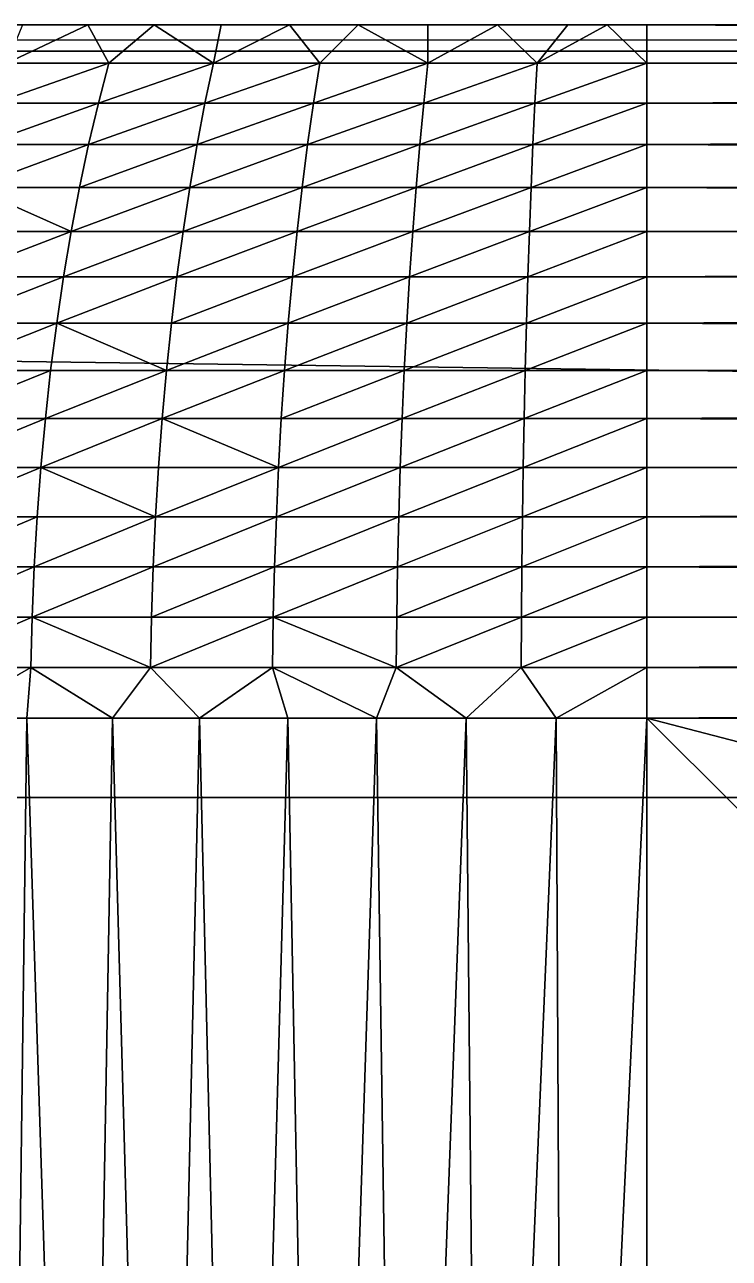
# Model space of a CAD drawing. Header units: metres. Extents: x -40.1 to 40.1, y -46.3 to 46.3.
# Drawn here: x -5.924 to -5.012, y 44.714 to 46.31 of the extents above; entities that cross this region are included whole.
import ezdxf

# ---------------------------------------------------------------- set-up
doc = ezdxf.new("R2010")
doc.units = ezdxf.units.M

msp = doc.modelspace()

# ---------------------------------------------------------------- linework, layer by layer
for points in [[(35.25, 46.31), (-35.25, 46.2757), (-35.25, 46.31), (35.25, 46.31)], [(35.25, 46.31), (35.25, 46.2757), (-35.25, 46.2757), (35.25, 46.31)], [(-35.25, 46.31), (-5.9266, 46.31), (-5.8422, 46.31), (-35.25, 46.31)], [(-35.25, 46.31), (-5.8422, 46.31), (-5.7565, 46.31), (-35.25, 46.31)], [(-35.25, 46.31), (-5.119, 46.31), (35.25, 46.31), (-35.25, 46.31)], [(-35.25, 46.31), (-5.1701, 46.31), (-5.119, 46.31), (-35.25, 46.31)], [(-35.25, 46.31), (-5.2211, 46.31), (-5.1701, 46.31), (-35.25, 46.31)], [(-35.25, 46.31), (-5.3119, 46.31), (-5.2211, 46.31), (-35.25, 46.31)], [(-35.25, 46.31), (-5.4023, 46.31), (-5.3119, 46.31), (-35.25, 46.31)], [(-35.25, 46.31), (-5.4922, 46.31), (-5.4023, 46.31), (-35.25, 46.31)], [(-35.25, 46.31), (-5.5812, 46.31), (-5.4922, 46.31), (-35.25, 46.31)], [(-35.25, 46.31), (-5.6694, 46.31), (-5.5812, 46.31), (-35.25, 46.31)], [(-35.25, 46.31), (-5.7565, 46.31), (-5.6694, 46.31), (-35.25, 46.31)], [(-5.9469, 46.2603), (-5.8149, 46.2603), (-5.8422, 46.31), (-5.9469, 46.2603)], [(-5.9469, 46.2603), (-5.8422, 46.31), (-5.9266, 46.31), (-5.9469, 46.2603)], [(-5.8149, 46.2603), (-5.7565, 46.31), (-5.8422, 46.31), (-5.8149, 46.2603)], [(-5.8149, 46.2603), (-5.6797, 46.2603), (-5.7565, 46.31), (-5.8149, 46.2603)], [(-5.6797, 46.2603), (-5.6694, 46.31), (-5.7565, 46.31), (-5.6797, 46.2603)], [(-5.6797, 46.2603), (-5.5812, 46.31), (-5.6694, 46.31), (-5.6797, 46.2603)], [(-5.6797, 46.2603), (-5.5418, 46.2603), (-5.5812, 46.31), (-5.6797, 46.2603)], [(-5.5418, 46.2603), (-5.4922, 46.31), (-5.5812, 46.31), (-5.5418, 46.2603)], [(-5.5418, 46.2603), (-5.402, 46.2603), (-5.4922, 46.31), (-5.5418, 46.2603)], [(-5.402, 46.2603), (-5.4023, 46.31), (-5.4922, 46.31), (-5.402, 46.2603)], [(-5.402, 46.2603), (-5.3119, 46.31), (-5.4023, 46.31), (-5.402, 46.2603)], [(-5.402, 46.2603), (-5.2609, 46.2603), (-5.3119, 46.31), (-5.402, 46.2603)], [(-5.2609, 46.2603), (-5.2211, 46.31), (-5.3119, 46.31), (-5.2609, 46.2603)], [(-5.2609, 46.2603), (-5.119, 46.2603), (-5.1701, 46.31), (-5.2609, 46.2603)], [(-5.2609, 46.2603), (-5.1701, 46.31), (-5.2211, 46.31), (-5.2609, 46.2603)], [(-5.119, 46.2603), (-5.119, 46.31), (-5.1701, 46.31), (-5.119, 46.2603)], [(-5.119, 46.31), (5.119, 46.31), (35.25, 46.31), (-5.119, 46.31)], [(-5.119, 46.31), (5.119, 46.2603), (5.119, 46.31), (-5.119, 46.31)], [(-5.119, 46.2603), (5.119, 46.2603), (-5.119, 46.31), (-5.119, 46.2603)], [(-35.25, 46.2757), (35.25, 45.31), (-35.25, 45.31), (-35.25, 46.2757)], [(-35.25, 46.2757), (35.25, 46.2757), (35.25, 45.31), (-35.25, 46.2757)], [(-5.963, 46.2086), (-5.8284, 46.2086), (-5.8149, 46.2603), (-5.963, 46.2086)], [(-5.963, 46.2086), (-5.8149, 46.2603), (-5.9469, 46.2603), (-5.963, 46.2086)], [(-5.8284, 46.2086), (-5.6797, 46.2603), (-5.8149, 46.2603), (-5.8284, 46.2086)], [(-5.8284, 46.2086), (-5.6906, 46.2086), (-5.6797, 46.2603), (-5.8284, 46.2086)], [(-5.6906, 46.2086), (-5.5418, 46.2603), (-5.6797, 46.2603), (-5.6906, 46.2086)], [(-5.6906, 46.2086), (-5.55, 46.2086), (-5.5418, 46.2603), (-5.6906, 46.2086)], [(-5.55, 46.2086), (-5.402, 46.2603), (-5.5418, 46.2603), (-5.55, 46.2086)], [(-5.55, 46.2086), (-5.4075, 46.2086), (-5.402, 46.2603), (-5.55, 46.2086)], [(-5.4075, 46.2086), (-5.2636, 46.2086), (-5.2609, 46.2603), (-5.4075, 46.2086)], [(-5.4075, 46.2086), (-5.2609, 46.2603), (-5.402, 46.2603), (-5.4075, 46.2086)], [(-5.2636, 46.2086), (-5.119, 46.2086), (-5.119, 46.2603), (-5.2636, 46.2086)], [(-5.2636, 46.2086), (-5.119, 46.2603), (-5.2609, 46.2603), (-5.2636, 46.2086)], [(-5.119, 46.2086), (5.119, 46.2086), (5.119, 46.2603), (-5.119, 46.2086)], [(-5.119, 46.2086), (5.119, 46.2603), (-5.119, 46.2603), (-5.119, 46.2086)], [(-5.978, 46.1549), (-5.8284, 46.2086), (-5.963, 46.2086), (-5.978, 46.1549)], [(-5.978, 46.1549), (-5.8411, 46.1549), (-5.8284, 46.2086), (-5.978, 46.1549)], [(-5.8411, 46.1549), (-5.6906, 46.2086), (-5.8284, 46.2086), (-5.8411, 46.1549)], [(-5.8411, 46.1549), (-5.7007, 46.1549), (-5.6906, 46.2086), (-5.8411, 46.1549)], [(-5.7007, 46.1549), (-5.5577, 46.1549), (-5.55, 46.2086), (-5.7007, 46.1549)], [(-5.7007, 46.1549), (-5.55, 46.2086), (-5.6906, 46.2086), (-5.7007, 46.1549)], [(-5.5577, 46.1549), (-5.4075, 46.2086), (-5.55, 46.2086), (-5.5577, 46.1549)], [(-5.5577, 46.1549), (-5.4126, 46.1549), (-5.4075, 46.2086), (-5.5577, 46.1549)], [(-5.4126, 46.1549), (-5.2662, 46.1549), (-5.2636, 46.2086), (-5.4126, 46.1549)], [(-5.4126, 46.1549), (-5.2636, 46.2086), (-5.4075, 46.2086), (-5.4126, 46.1549)], [(-5.2662, 46.1549), (-5.119, 46.1549), (-5.119, 46.2086), (-5.2662, 46.1549)], [(-5.2662, 46.1549), (-5.119, 46.2086), (-5.2636, 46.2086), (-5.2662, 46.1549)], [(-5.119, 46.1549), (5.119, 46.1549), (5.119, 46.2086), (-5.119, 46.1549)], [(-5.119, 46.1549), (5.119, 46.2086), (-5.119, 46.2086), (-5.119, 46.1549)], [(-5.992, 46.0995), (-5.8528, 46.0995), (-5.8411, 46.1549), (-5.992, 46.0995)], [(-5.992, 46.0995), (-5.8411, 46.1549), (-5.978, 46.1549), (-5.992, 46.0995)], [(-5.8528, 46.0995), (-5.7102, 46.0995), (-5.7007, 46.1549), (-5.8528, 46.0995)], [(-5.8528, 46.0995), (-5.7007, 46.1549), (-5.8411, 46.1549), (-5.8528, 46.0995)], [(-5.7102, 46.0995), (-5.5648, 46.0995), (-5.5577, 46.1549), (-5.7102, 46.0995)], [(-5.7102, 46.0995), (-5.5577, 46.1549), (-5.7007, 46.1549), (-5.7102, 46.0995)], [(-5.5648, 46.0995), (-5.4174, 46.0995), (-5.4126, 46.1549), (-5.5648, 46.0995)], [(-5.5648, 46.0995), (-5.4126, 46.1549), (-5.5577, 46.1549), (-5.5648, 46.0995)], [(-5.4174, 46.0995), (-5.2686, 46.0995), (-5.2662, 46.1549), (-5.4174, 46.0995)], [(-5.4174, 46.0995), (-5.2662, 46.1549), (-5.4126, 46.1549), (-5.4174, 46.0995)], [(-5.2686, 46.0995), (-5.119, 46.0995), (-5.119, 46.1549), (-5.2686, 46.0995)], [(-5.2686, 46.0995), (-5.119, 46.1549), (-5.2662, 46.1549), (-5.2686, 46.0995)], [(-5.119, 46.1549), (5.119, 46.0995), (5.119, 46.1549), (-5.119, 46.1549)], [(-5.119, 46.0995), (5.119, 46.0995), (-5.119, 46.1549), (-5.119, 46.0995)], [(-6.0048, 46.0424), (-5.8636, 46.0424), (-5.992, 46.0995), (-6.0048, 46.0424)], [(-5.992, 46.0995), (-5.8636, 46.0424), (-5.8528, 46.0995), (-5.992, 46.0995)], [(-5.8636, 46.0424), (-5.7189, 46.0424), (-5.7102, 46.0995), (-5.8636, 46.0424)], [(-5.8636, 46.0424), (-5.7102, 46.0995), (-5.8528, 46.0995), (-5.8636, 46.0424)], [(-5.7189, 46.0424), (-5.5648, 46.0995), (-5.7102, 46.0995), (-5.7189, 46.0424)], [(-5.7189, 46.0424), (-5.5714, 46.0424), (-5.5648, 46.0995), (-5.7189, 46.0424)], [(-5.5714, 46.0424), (-5.4174, 46.0995), (-5.5648, 46.0995), (-5.5714, 46.0424)], [(-5.5714, 46.0424), (-5.4218, 46.0424), (-5.4174, 46.0995), (-5.5714, 46.0424)], [(-5.4218, 46.0424), (-5.2686, 46.0995), (-5.4174, 46.0995), (-5.4218, 46.0424)], [(-5.4218, 46.0424), (-5.2708, 46.0424), (-5.2686, 46.0995), (-5.4218, 46.0424)], [(-5.2708, 46.0424), (-5.119, 46.0424), (-5.119, 46.0995), (-5.2708, 46.0424)], [(-5.2708, 46.0424), (-5.119, 46.0995), (-5.2686, 46.0995), (-5.2708, 46.0424)], [(-5.119, 46.0995), (5.119, 46.0424), (5.119, 46.0995), (-5.119, 46.0995)], [(-5.119, 46.0424), (5.119, 46.0424), (-5.119, 46.0995), (-5.119, 46.0424)], [(-6.0166, 45.9838), (-5.8735, 45.9838), (-5.8636, 46.0424), (-6.0166, 45.9838)], [(-6.0166, 45.9838), (-5.8636, 46.0424), (-6.0048, 46.0424), (-6.0166, 45.9838)], [(-5.8735, 45.9838), (-5.7189, 46.0424), (-5.8636, 46.0424), (-5.8735, 45.9838)], [(-5.8735, 45.9838), (-5.7269, 45.9838), (-5.7189, 46.0424), (-5.8735, 45.9838)], [(-5.7269, 45.9838), (-5.5774, 45.9838), (-5.5714, 46.0424), (-5.7269, 45.9838)], [(-5.7269, 45.9838), (-5.5714, 46.0424), (-5.7189, 46.0424), (-5.7269, 45.9838)], [(-5.5774, 45.9838), (-5.4218, 46.0424), (-5.5714, 46.0424), (-5.5774, 45.9838)], [(-5.5774, 45.9838), (-5.4258, 45.9838), (-5.4218, 46.0424), (-5.5774, 45.9838)], [(-5.4258, 45.9838), (-5.2728, 45.9838), (-5.2708, 46.0424), (-5.4258, 45.9838)], [(-5.4258, 45.9838), (-5.2708, 46.0424), (-5.4218, 46.0424), (-5.4258, 45.9838)], [(-5.2728, 45.9838), (-5.119, 45.9838), (-5.119, 46.0424), (-5.2728, 45.9838)], [(-5.2728, 45.9838), (-5.119, 46.0424), (-5.2708, 46.0424), (-5.2728, 45.9838)], [(-5.119, 45.9838), (5.119, 45.9838), (5.119, 46.0424), (-5.119, 45.9838)], [(-5.119, 45.9838), (5.119, 46.0424), (-5.119, 46.0424), (-5.119, 45.9838)], [(-6.0272, 45.9238), (-5.8824, 45.9238), (-5.8735, 45.9838), (-6.0272, 45.9238)], [(-6.0272, 45.9238), (-5.8735, 45.9838), (-6.0166, 45.9838), (-6.0272, 45.9238)], [(-5.8824, 45.9238), (-5.734, 45.9238), (-5.7269, 45.9838), (-5.8824, 45.9238)], [(-5.8824, 45.9238), (-5.7269, 45.9838), (-5.8735, 45.9838), (-5.8824, 45.9238)], [(-5.734, 45.9238), (-5.5828, 45.9238), (-5.5774, 45.9838), (-5.734, 45.9238)], [(-5.734, 45.9238), (-5.5774, 45.9838), (-5.7269, 45.9838), (-5.734, 45.9238)], [(-5.5828, 45.9238), (-5.4258, 45.9838), (-5.5774, 45.9838), (-5.5828, 45.9238)], [(-5.5828, 45.9238), (-5.4294, 45.9238), (-5.4258, 45.9838), (-5.5828, 45.9238)], [(-5.4294, 45.9238), (-5.2728, 45.9838), (-5.4258, 45.9838), (-5.4294, 45.9238)], [(-5.4294, 45.9238), (-5.2746, 45.9238), (-5.2728, 45.9838), (-5.4294, 45.9238)], [(-5.2746, 45.9238), (-5.119, 45.9238), (-5.119, 45.9838), (-5.2746, 45.9238)], [(-5.2746, 45.9238), (-5.119, 45.9838), (-5.2728, 45.9838), (-5.2746, 45.9238)], [(-5.119, 45.9238), (5.119, 45.9238), (5.119, 45.9838), (-5.119, 45.9238)], [(-5.119, 45.9238), (5.119, 45.9838), (-5.119, 45.9838), (-5.119, 45.9238)], [(-6.0365, 45.8626), (-5.8903, 45.8626), (-5.8824, 45.9238), (-6.0365, 45.8626)], [(-6.0365, 45.8626), (-5.8824, 45.9238), (-6.0272, 45.9238), (-6.0365, 45.8626)], [(-5.8903, 45.8626), (-5.7404, 45.8626), (-5.8824, 45.9238), (-5.8903, 45.8626)], [(-5.8824, 45.9238), (-5.7404, 45.8626), (-5.734, 45.9238), (-5.8824, 45.9238)], [(-5.7404, 45.8626), (-5.5876, 45.8626), (-5.5828, 45.9238), (-5.7404, 45.8626)], [(-5.7404, 45.8626), (-5.5828, 45.9238), (-5.734, 45.9238), (-5.7404, 45.8626)], [(-5.5876, 45.8626), (-5.4326, 45.8626), (-5.4294, 45.9238), (-5.5876, 45.8626)], [(-5.5876, 45.8626), (-5.4294, 45.9238), (-5.5828, 45.9238), (-5.5876, 45.8626)], [(-5.4326, 45.8626), (-5.2746, 45.9238), (-5.4294, 45.9238), (-5.4326, 45.8626)], [(-5.4326, 45.8626), (-5.2762, 45.8626), (-5.2746, 45.9238), (-5.4326, 45.8626)], [(-5.2762, 45.8626), (-5.119, 45.8626), (-5.119, 45.9238), (-5.2762, 45.8626)], [(-5.2762, 45.8626), (-5.119, 45.9238), (-5.2746, 45.9238), (-5.2762, 45.8626)], [(-5.119, 45.9238), (5.119, 45.8626), (5.119, 45.9238), (-5.119, 45.9238)], [(-5.119, 45.8626), (5.119, 45.8626), (-5.119, 45.9238), (-5.119, 45.8626)], [(-6.0447, 45.8003), (-5.8903, 45.8626), (-6.0365, 45.8626), (-6.0447, 45.8003)], [(-6.0447, 45.8003), (-5.8971, 45.8003), (-5.8903, 45.8626), (-6.0447, 45.8003)], [(-5.8971, 45.8003), (-5.7459, 45.8003), (-5.7404, 45.8626), (-5.8971, 45.8003)], [(-5.8971, 45.8003), (-5.7404, 45.8626), (-5.8903, 45.8626), (-5.8971, 45.8003)], [(-5.7459, 45.8003), (-5.5876, 45.8626), (-5.7404, 45.8626), (-5.7459, 45.8003)], [(-5.7459, 45.8003), (-5.5918, 45.8003), (-5.5876, 45.8626), (-5.7459, 45.8003)], [(-5.5918, 45.8003), (-5.4326, 45.8626), (-5.5876, 45.8626), (-5.5918, 45.8003)], [(-5.5918, 45.8003), (-5.4354, 45.8003), (-5.4326, 45.8626), (-5.5918, 45.8003)], [(-5.4354, 45.8003), (-5.2762, 45.8626), (-5.4326, 45.8626), (-5.4354, 45.8003)], [(-5.4354, 45.8003), (-5.2776, 45.8003), (-5.2762, 45.8626), (-5.4354, 45.8003)], [(-5.2776, 45.8003), (-5.119, 45.8003), (-5.119, 45.8626), (-5.2776, 45.8003)], [(-5.2776, 45.8003), (-5.119, 45.8626), (-5.2762, 45.8626), (-5.2776, 45.8003)], [(-5.119, 45.8003), (5.119, 45.8003), (5.119, 45.8626), (-5.119, 45.8003)], [(-5.119, 45.8003), (5.119, 45.8626), (-5.119, 45.8626), (-5.119, 45.8003)], [(-6.0517, 45.7371), (-5.903, 45.7371), (-5.8971, 45.8003), (-6.0517, 45.7371)], [(-6.0517, 45.7371), (-5.8971, 45.8003), (-6.0447, 45.8003), (-6.0517, 45.7371)], [(-5.903, 45.7371), (-5.7506, 45.7371), (-5.7459, 45.8003), (-5.903, 45.7371)], [(-5.903, 45.7371), (-5.7459, 45.8003), (-5.8971, 45.8003), (-5.903, 45.7371)], [(-5.7506, 45.7371), (-5.5953, 45.7371), (-5.7459, 45.8003), (-5.7506, 45.7371)], [(-5.7459, 45.8003), (-5.5953, 45.7371), (-5.5918, 45.8003), (-5.7459, 45.8003)], [(-5.5953, 45.7371), (-5.4378, 45.7371), (-5.4354, 45.8003), (-5.5953, 45.7371)], [(-5.5953, 45.7371), (-5.4354, 45.8003), (-5.5918, 45.8003), (-5.5953, 45.7371)], [(-5.4378, 45.7371), (-5.2776, 45.8003), (-5.4354, 45.8003), (-5.4378, 45.7371)], [(-5.4378, 45.7371), (-5.2788, 45.7371), (-5.2776, 45.8003), (-5.4378, 45.7371)], [(-5.2788, 45.7371), (-5.119, 45.7371), (-5.119, 45.8003), (-5.2788, 45.7371)], [(-5.2788, 45.7371), (-5.119, 45.8003), (-5.2776, 45.8003), (-5.2788, 45.7371)], [(-5.119, 45.8003), (5.119, 45.7371), (5.119, 45.8003), (-5.119, 45.8003)], [(-5.119, 45.7371), (5.119, 45.7371), (-5.119, 45.8003), (-5.119, 45.7371)], [(-6.0574, 45.6731), (-5.903, 45.7371), (-6.0517, 45.7371), (-6.0574, 45.6731)], [(-6.0574, 45.6731), (-5.9078, 45.6731), (-5.903, 45.7371), (-6.0574, 45.6731)], [(-5.9078, 45.6731), (-5.7545, 45.6731), (-5.903, 45.7371), (-5.9078, 45.6731)], [(-5.903, 45.7371), (-5.7545, 45.6731), (-5.7506, 45.7371), (-5.903, 45.7371)], [(-5.7545, 45.6731), (-5.5953, 45.7371), (-5.7506, 45.7371), (-5.7545, 45.6731)], [(-5.7545, 45.6731), (-5.5982, 45.6731), (-5.5953, 45.7371), (-5.7545, 45.6731)], [(-5.5982, 45.6731), (-5.4398, 45.6731), (-5.4378, 45.7371), (-5.5982, 45.6731)], [(-5.5982, 45.6731), (-5.4378, 45.7371), (-5.5953, 45.7371), (-5.5982, 45.6731)], [(-5.4398, 45.6731), (-5.2788, 45.7371), (-5.4378, 45.7371), (-5.4398, 45.6731)], [(-5.4398, 45.6731), (-5.2798, 45.6731), (-5.2788, 45.7371), (-5.4398, 45.6731)], [(-5.2798, 45.6731), (-5.119, 45.6731), (-5.119, 45.7371), (-5.2798, 45.6731)], [(-5.2798, 45.6731), (-5.119, 45.7371), (-5.2788, 45.7371), (-5.2798, 45.6731)], [(-5.119, 45.6731), (5.119, 45.6731), (5.119, 45.7371), (-5.119, 45.6731)], [(-5.119, 45.6731), (5.119, 45.7371), (-5.119, 45.7371), (-5.119, 45.6731)], [(-6.0619, 45.6085), (-5.9115, 45.6085), (-5.9078, 45.6731), (-6.0619, 45.6085)], [(-6.0619, 45.6085), (-5.9078, 45.6731), (-6.0574, 45.6731), (-6.0619, 45.6085)], [(-5.9115, 45.6085), (-5.7545, 45.6731), (-5.9078, 45.6731), (-5.9115, 45.6085)], [(-5.9115, 45.6085), (-5.7575, 45.6085), (-5.7545, 45.6731), (-5.9115, 45.6085)], [(-5.7575, 45.6085), (-5.5982, 45.6731), (-5.7545, 45.6731), (-5.7575, 45.6085)], [(-5.7575, 45.6085), (-5.6005, 45.6085), (-5.5982, 45.6731), (-5.7575, 45.6085)], [(-5.6005, 45.6085), (-5.4413, 45.6085), (-5.4398, 45.6731), (-5.6005, 45.6085)], [(-5.6005, 45.6085), (-5.4398, 45.6731), (-5.5982, 45.6731), (-5.6005, 45.6085)], [(-5.4413, 45.6085), (-5.2798, 45.6731), (-5.4398, 45.6731), (-5.4413, 45.6085)], [(-5.4413, 45.6085), (-5.2805, 45.6085), (-5.2798, 45.6731), (-5.4413, 45.6085)], [(-5.2805, 45.6085), (-5.119, 45.6085), (-5.119, 45.6731), (-5.2805, 45.6085)], [(-5.2805, 45.6085), (-5.119, 45.6731), (-5.2798, 45.6731), (-5.2805, 45.6085)], [(-5.119, 45.6085), (5.119, 45.6085), (5.119, 45.6731), (-5.119, 45.6085)], [(-5.119, 45.6085), (5.119, 45.6731), (-5.119, 45.6731), (-5.119, 45.6085)], [(-6.0651, 45.5434), (-5.9142, 45.5434), (-5.9115, 45.6085), (-6.0651, 45.5434)], [(-6.0651, 45.5434), (-5.9115, 45.6085), (-6.0619, 45.6085), (-6.0651, 45.5434)], [(-5.9142, 45.5434), (-5.7597, 45.5434), (-5.7575, 45.6085), (-5.9142, 45.5434)], [(-5.9142, 45.5434), (-5.7575, 45.6085), (-5.9115, 45.6085), (-5.9142, 45.5434)], [(-5.7597, 45.5434), (-5.6005, 45.6085), (-5.7575, 45.6085), (-5.7597, 45.5434)], [(-5.7597, 45.5434), (-5.6022, 45.5434), (-5.6005, 45.6085), (-5.7597, 45.5434)], [(-5.6022, 45.5434), (-5.4424, 45.5434), (-5.4413, 45.6085), (-5.6022, 45.5434)], [(-5.6022, 45.5434), (-5.4413, 45.6085), (-5.6005, 45.6085), (-5.6022, 45.5434)], [(-5.4424, 45.5434), (-5.2805, 45.6085), (-5.4413, 45.6085), (-5.4424, 45.5434)], [(-5.4424, 45.5434), (-5.2811, 45.5434), (-5.2805, 45.6085), (-5.4424, 45.5434)], [(-5.2811, 45.5434), (-5.119, 45.5434), (-5.119, 45.6085), (-5.2811, 45.5434)], [(-5.2811, 45.5434), (-5.119, 45.6085), (-5.2805, 45.6085), (-5.2811, 45.5434)], [(-5.119, 45.6085), (5.119, 45.5434), (5.119, 45.6085), (-5.119, 45.6085)], [(-5.119, 45.5434), (5.119, 45.5434), (-5.119, 45.6085), (-5.119, 45.5434)], [(-6.067, 45.478), (-5.9142, 45.5434), (-6.0651, 45.5434), (-6.067, 45.478)], [(-6.067, 45.478), (-5.9158, 45.478), (-5.9142, 45.5434), (-6.067, 45.478)], [(-5.9158, 45.478), (-5.761, 45.478), (-5.9142, 45.5434), (-5.9158, 45.478)], [(-5.9142, 45.5434), (-5.761, 45.478), (-5.7597, 45.5434), (-5.9142, 45.5434)], [(-5.761, 45.478), (-5.6031, 45.478), (-5.6022, 45.5434), (-5.761, 45.478)], [(-5.761, 45.478), (-5.6022, 45.5434), (-5.7597, 45.5434), (-5.761, 45.478)], [(-5.6031, 45.478), (-5.443, 45.478), (-5.6022, 45.5434), (-5.6031, 45.478)], [(-5.6022, 45.5434), (-5.443, 45.478), (-5.4424, 45.5434), (-5.6022, 45.5434)], [(-5.443, 45.478), (-5.2814, 45.478), (-5.2811, 45.5434), (-5.443, 45.478)], [(-5.443, 45.478), (-5.2811, 45.5434), (-5.4424, 45.5434), (-5.443, 45.478)], [(-5.2814, 45.478), (-5.119, 45.5434), (-5.2811, 45.5434), (-5.2814, 45.478)], [(-5.2814, 45.478), (-5.119, 45.478), (-5.119, 45.5434), (-5.2814, 45.478)], [(-5.119, 45.478), (5.119, 45.478), (5.119, 45.5434), (-5.119, 45.478)], [(-5.119, 45.478), (5.119, 45.5434), (-5.119, 45.5434), (-5.119, 45.478)], [(-6.067, 45.478), (-6.0302, 45.4124), (-5.9158, 45.478), (-6.067, 45.478)], [(-5.9158, 45.478), (-6.0302, 45.4124), (-5.9212, 45.4124), (-5.9158, 45.478)], [(-5.9158, 45.478), (-5.9212, 45.4124), (-5.8102, 45.4124), (-5.9158, 45.478)], [(-5.9158, 45.478), (-5.8102, 45.4124), (-5.761, 45.478), (-5.9158, 45.478)], [(-5.761, 45.478), (-5.8102, 45.4124), (-5.6976, 45.4124), (-5.761, 45.478)], [(-5.761, 45.478), (-5.6976, 45.4124), (-5.6031, 45.478), (-5.761, 45.478)], [(-5.6031, 45.478), (-5.6976, 45.4124), (-5.5835, 45.4124), (-5.6031, 45.478)], [(-5.6031, 45.478), (-5.5835, 45.4124), (-5.4684, 45.4124), (-5.6031, 45.478)], [(-5.6031, 45.478), (-5.4684, 45.4124), (-5.443, 45.478), (-5.6031, 45.478)], [(-5.443, 45.478), (-5.4684, 45.4124), (-5.3524, 45.4124), (-5.443, 45.478)], [(-5.443, 45.478), (-5.3524, 45.4124), (-5.2814, 45.478), (-5.443, 45.478)], [(-5.2814, 45.478), (-5.3524, 45.4124), (-5.2359, 45.4124), (-5.2814, 45.478)], [(-5.2814, 45.478), (-5.2359, 45.4124), (-5.119, 45.478), (-5.2814, 45.478)], [(-5.2359, 45.4124), (-5.119, 45.4124), (-5.119, 45.478), (-5.2359, 45.4124)], [(-5.119, 45.4124), (5.119, 45.4124), (5.119, 45.478), (-5.119, 45.4124)], [(-5.119, 45.4124), (5.119, 45.478), (-5.119, 45.478), (-5.119, 45.4124)], [(-5.9497, 43.1937), (-5.9212, 45.4124), (-6.0302, 45.4124), (-5.9497, 43.1937)], [(-5.8495, 43.1894), (-5.9212, 45.4124), (-5.9497, 43.1937), (-5.8495, 43.1894)], [(-5.8495, 43.1894), (-5.8102, 45.4124), (-5.9212, 45.4124), (-5.8495, 43.1894)], [(-5.7479, 43.1856), (-5.8102, 45.4124), (-5.8495, 43.1894), (-5.7479, 43.1856)], [(-5.7479, 43.1856), (-5.6976, 45.4124), (-5.8102, 45.4124), (-5.7479, 43.1856)], [(-5.645, 43.1824), (-5.6976, 45.4124), (-5.7479, 43.1856), (-5.645, 43.1824)], [(-5.645, 43.1824), (-5.5835, 45.4124), (-5.6976, 45.4124), (-5.645, 43.1824)], [(-5.5411, 43.1797), (-5.5835, 45.4124), (-5.645, 43.1824), (-5.5411, 43.1797)], [(-5.5411, 43.1797), (-5.4684, 45.4124), (-5.5835, 45.4124), (-5.5411, 43.1797)], [(-5.4363, 43.1777), (-5.4684, 45.4124), (-5.5411, 43.1797), (-5.4363, 43.1777)], [(-5.4363, 43.1777), (-5.3524, 45.4124), (-5.4684, 45.4124), (-5.4363, 43.1777)], [(-5.3309, 43.1762), (-5.3524, 45.4124), (-5.4363, 43.1777), (-5.3309, 43.1762)], [(-5.3309, 43.1762), (-5.2359, 45.4124), (-5.3524, 45.4124), (-5.3309, 43.1762)], [(-5.2251, 43.1753), (-5.2359, 45.4124), (-5.3309, 43.1762), (-5.2251, 43.1753)], [(-5.2251, 43.1753), (-5.119, 45.4124), (-5.2359, 45.4124), (-5.2251, 43.1753)], [(-5.119, 43.175), (-5.119, 45.4124), (-5.2251, 43.1753), (-5.119, 43.175)], [(-5.119, 45.4124), (-3, 43.3013), (3, 43.3013), (-5.119, 45.4124)], [(-5.119, 45.4124), (3, 43.3013), (5.119, 45.4124), (-5.119, 45.4124)], [(-5.119, 43.175), (-3, 43.3013), (-5.119, 45.4124), (-5.119, 43.175)], [(35.25, 45.31), (-17.1147, 43.5), (-35.25, 45.31), (35.25, 45.31)]]:
    msp.add_lwpolyline(points)

doc.saveas('drawing.dxf')
